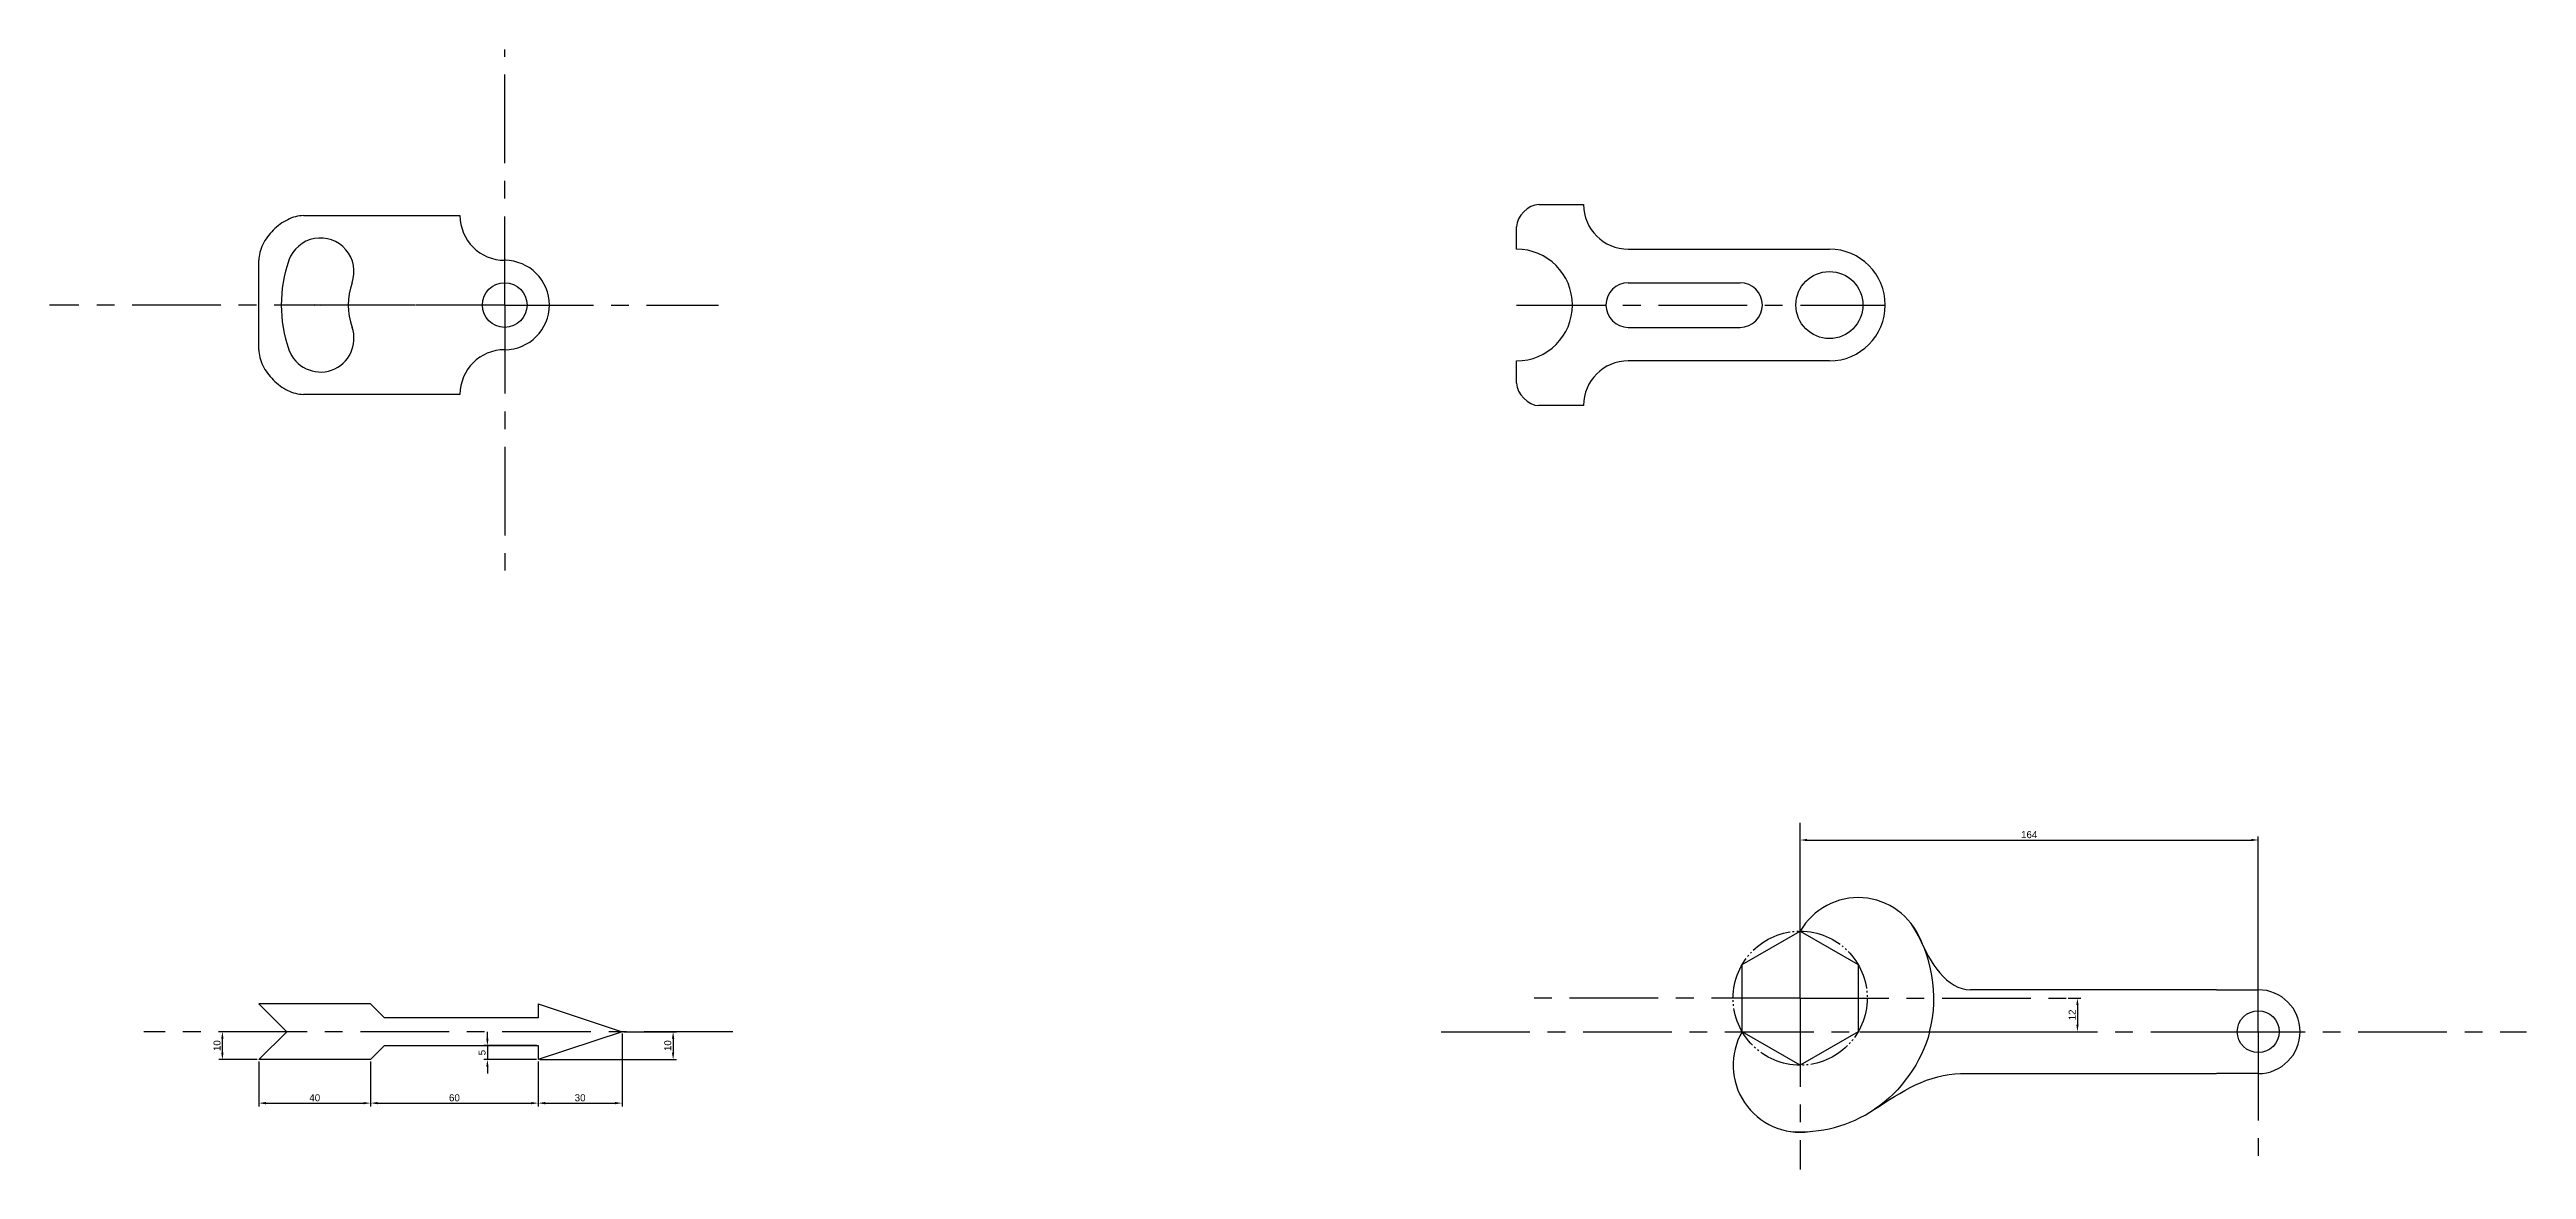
# Model space of a CAD drawing. Extents: x -55 to 832, y 4 to 405.
import ezdxf

# ---------------------------------------------------------------- set-up
doc = ezdxf.new("R2010")
doc.units = 0
doc.linetypes.add('CENTER', pattern=[50.8, 31.75, -6.35, 6.35, -6.35])
doc.linetypes.add('JIS_09_15', pattern=[18.9, 15, -0.9, 0.6, -0.9, 0.6, -0.9])
doc.layers.get('0').update_dxf_attribs({"linetype": 'CONTINUOUS'})
doc.layers.get('DEFPOINTS').update_dxf_attribs({"linetype": 'CONTINUOUS'})
doc.styles.get("Standard").update_dxf_attribs({"font": 'arial.ttf'})
doc.dimstyles.new('ISO-25', dxfattribs={"dimtxt": 2.5, "dimasz": 2.5, "dimexe": 1.25, "dimexo": 0.625, "dimtad": 1, "dimtxsty": 'STANDARD', "dimcen": 2.5, "dimazin": 3, "dimtfac": 1, "dimtmove": 0, "dimatfit": 3})

# ---------------------------------------------------------------- blocks, each defined once
blk = doc.blocks.new('*D3')
at = {"color": 0}
for p, q in [((20.27, 42.84), (20.27, 26.63)), ((60.27, 42.84), (60.27, 26.63)), ((22.77, 27.88), (57.77, 27.88))]:
    blk.add_line(p, q, dxfattribs=at)
for points in [[(22.77, 28.29), (22.77, 27.46), (20.27, 27.88)], [(57.77, 28.29), (57.77, 27.46), (60.27, 27.88)]]:
    blk.add_solid(points, dxfattribs=at)
at = {"layer": 'DEFPOINTS', "color": 0}
for p in [(20.27, 43.46), (60.27, 43.46), (60.27, 27.88)]:
    blk.add_point(p, dxfattribs=at)
at = {"color": 0, "insert": (40.27, 29.78), "char_height": 2.5, "attachment_point": 5}
blk.add_mtext('40', dxfattribs=at)
blk = doc.blocks.new('*D4')
at = {"color": 0}
for p, q in [((60.27, 42.84), (60.27, 26.63)), ((120.27, 42.84), (120.27, 26.63)), ((62.77, 27.88), (117.77, 27.88))]:
    blk.add_line(p, q, dxfattribs=at)
for points in [[(62.77, 28.29), (62.77, 27.46), (60.27, 27.88)], [(117.77, 28.29), (117.77, 27.46), (120.27, 27.88)]]:
    blk.add_solid(points, dxfattribs=at)
at = {"layer": 'DEFPOINTS', "color": 0}
for p in [(60.27, 43.46), (120.27, 43.46), (120.27, 27.88)]:
    blk.add_point(p, dxfattribs=at)
at = {"color": 0, "insert": (90.27, 29.78), "char_height": 2.5, "attachment_point": 5}
blk.add_mtext('60', dxfattribs=at)
blk = doc.blocks.new('*D5')
at = {"color": 0}
for p, q in [((150.27, 52.84), (150.27, 26.63)), ((120.27, 42.84), (120.27, 26.63)), ((122.77, 27.88), (147.77, 27.88))]:
    blk.add_line(p, q, dxfattribs=at)
for points in [[(122.77, 28.29), (122.77, 27.46), (120.27, 27.88)], [(147.77, 28.29), (147.77, 27.46), (150.27, 27.88)]]:
    blk.add_solid(points, dxfattribs=at)
at = {"layer": 'DEFPOINTS', "color": 0}
for p in [(150.27, 53.46), (120.27, 43.46), (150.27, 27.88)]:
    blk.add_point(p, dxfattribs=at)
at = {"color": 0, "insert": (135.27, 29.78), "char_height": 2.5, "attachment_point": 5}
blk.add_mtext('30', dxfattribs=at)
blk = doc.blocks.new('*D6')
at = {"color": 0}
for p, q in [((150.89, 53.46), (169.81, 53.46)), ((168.56, 50.96), (168.56, 45.96)), ((120.89, 43.46), (169.81, 43.46))]:
    blk.add_line(p, q, dxfattribs=at)
for points in [[(168.14, 50.96), (168.97, 50.96), (168.56, 53.46)], [(168.14, 45.96), (168.97, 45.96), (168.56, 43.46)]]:
    blk.add_solid(points, dxfattribs=at)
at = {"layer": 'DEFPOINTS', "color": 0}
for p in [(150.27, 53.46), (120.27, 43.46), (168.56, 43.46)]:
    blk.add_point(p, dxfattribs=at)
at = {"color": 0, "insert": (166.65, 48.46), "char_height": 2.5, "attachment_point": 5, "rotation": 90}
blk.add_mtext('10', dxfattribs=at)
blk = doc.blocks.new('*D8')
at = {"color": 0}
for p, q in [((102.07, 50.96), (102.07, 53.46)), ((119.64, 48.46), (100.82, 48.46)), ((102.07, 48.46), (102.07, 43.46)), ((119.64, 43.46), (100.82, 43.46)), ((102.07, 40.96), (102.07, 38.46))]:
    blk.add_line(p, q, dxfattribs=at)
for points in [[(101.65, 50.96), (102.49, 50.96), (102.07, 48.46)], [(101.65, 40.96), (102.49, 40.96), (102.07, 43.46)]]:
    blk.add_solid(points, dxfattribs=at)
at = {"layer": 'DEFPOINTS', "color": 0}
for p in [(120.27, 48.46), (102.07, 43.46), (120.27, 43.46)]:
    blk.add_point(p, dxfattribs=at)
at = {"color": 0, "insert": (100.17, 45.96), "char_height": 2.5, "attachment_point": 5, "rotation": 90}
blk.add_mtext('5', dxfattribs=at)
blk = doc.blocks.new('*D9')
at = {"color": 0}
for p, q in [((29.64, 53.46), (5.95, 53.46)), ((7.2, 45.96), (7.2, 50.96)), ((19.64, 43.46), (5.95, 43.46))]:
    blk.add_line(p, q, dxfattribs=at)
for points in [[(6.78, 50.96), (7.62, 50.96), (7.2, 53.46)], [(6.78, 45.96), (7.62, 45.96), (7.2, 43.46)]]:
    blk.add_solid(points, dxfattribs=at)
at = {"layer": 'DEFPOINTS', "color": 0}
for p in [(7.2, 53.46), (30.27, 53.46), (20.27, 43.46)]:
    blk.add_point(p, dxfattribs=at)
at = {"color": 0, "insert": (5.3, 48.46), "char_height": 2.5, "attachment_point": 5, "rotation": 90}
blk.add_mtext('10', dxfattribs=at)
blk = doc.blocks.new('*D10')
at = {"color": 0, "linetype": 'BYBLOCK'}
for p, q in [((572.02, 90.09), (572.02, 123.36)), ((574.52, 122.11), (733.52, 122.11)), ((736.02, 69.09), (736.02, 123.36))]:
    blk.add_line(p, q, dxfattribs=at)
for points in [[(574.52, 122.52), (574.52, 121.69), (572.02, 122.11)], [(733.52, 122.52), (733.52, 121.69), (736.02, 122.11)]]:
    blk.add_solid(points, dxfattribs=at)
at = {"layer": 'DEFPOINTS', "color": 0, "linetype": 'BYBLOCK'}
for p in [(736.02, 122.11), (572.02, 89.46), (736.02, 68.46)]:
    blk.add_point(p, dxfattribs=at)
at = {"color": 0, "linetype": 'BYBLOCK', "insert": (654.02, 124.01), "char_height": 2.5, "attachment_point": 5}
blk.add_mtext('164', dxfattribs=at)
blk = doc.blocks.new('*D11')
at = {"color": 0, "linetype": 'BYBLOCK'}
for p, q in [((667.93, 65.46), (672.53, 65.46)), ((671.28, 62.96), (671.28, 55.96)), ((593.43, 53.46), (672.53, 53.46))]:
    blk.add_line(p, q, dxfattribs=at)
for points in [[(670.87, 62.96), (671.7, 62.96), (671.28, 65.46)], [(670.87, 55.96), (671.7, 55.96), (671.28, 53.46)]]:
    blk.add_solid(points, dxfattribs=at)
at = {"layer": 'DEFPOINTS', "color": 0, "linetype": 'BYBLOCK'}
for p in [(667.31, 65.46), (592.81, 53.46), (671.28, 53.46)]:
    blk.add_point(p, dxfattribs=at)
at = {"color": 0, "linetype": 'BYBLOCK', "insert": (669.4, 59.46), "char_height": 2.5, "attachment_point": 5, "rotation": 90}
blk.add_mtext('12', dxfattribs=at)

msp = doc.modelspace()

# ---------------------------------------------------------------- linework, layer by layer
at = {"linetype": 'CENTER'}
for p, q in [((108.267, 313.706), (108.267, 405.204)), ((108.267, 313.706), (-54.67, 313.706)), ((108.267, 313.706), (76.267, 313.706)), ((108.267, 313.706), (108.267, 218.674)), ((108.267, 313.706), (184.762, 313.706)), ((470.497, 313.706), (602.497, 313.706)), ((572.024, 65.465), (572.024, 128.228)), ((736.024, 53.465), (736.024, 115.515)), ((572.024, 65.465), (471.934, 65.465)), ((572.024, 65.465), (667.308, 65.465)), ((572.024, 65.465), (572.024, 4.114)), ((189.956, 53.465), (-20.907, 53.465)), ((443.513, 53.465), (721.024, 53.465)), ((721.024, 53.465), (832.03, 53.465)), ((736.024, 53.465), (736.024, 7.153))]:
    msp.add_line(p, q, dxfattribs=at)
for p, q in [((478.497, 349.706), (494.497, 349.706)), ((470.497, 333.706), (470.497, 341.706)), ((510.497, 333.706), (550.497, 333.706)), ((550.497, 333.706), (582.497, 333.706)), ((510.497, 321.706), (550.497, 321.706)), ((76.267, 313.706), (38.32, 313.706)), ((76.267, 313.706), (42.326, 313.706)), ((510.497, 305.706), (550.497, 305.706)), ((470.497, 285.706), (470.497, 293.706)), ((550.497, 293.706), (510.497, 293.706)), ((582.497, 293.706), (550.497, 293.706)), ((494.497, 277.706), (478.497, 277.706)), ((551.239, 77.465), (572.024, 89.465)), ((572.024, 89.465), (592.809, 77.465)), ((551.239, 53.465), (551.239, 77.465)), ((592.809, 77.465), (592.809, 53.465)), ((56.267, 63.465), (20.267, 63.465)), ((20.267, 63.465), (30.267, 53.465)), ((60.267, 63.465), (56.267, 63.465)), ((65.267, 58.465), (60.267, 63.465)), ((120.267, 63.465), (120.267, 58.465)), ((120.267, 63.465), (150.267, 53.465)), ((721.024, 68.465), (633.057, 68.465)), ((721.024, 68.465), (736.024, 68.465)), ((30.267, 53.465), (20.267, 43.465)), ((120.267, 58.465), (65.267, 58.465)), ((150.267, 53.465), (120.267, 43.465)), ((572.024, 41.465), (551.239, 53.465)), ((592.809, 53.465), (572.024, 41.465)), ((60.267, 43.465), (65.267, 48.465)), ((65.267, 48.465), (120.267, 48.465)), ((120.267, 48.465), (120.267, 43.465)), ((60.267, 43.465), (20.267, 43.465)), ((629.458, 38.465), (721.024, 38.465)), ((736.024, 38.465), (721.024, 38.465))]:
    msp.add_line(p, q)
at = {"linetype": 'BYBLOCK'}
for p, q in [((36.267, 345.706), (92.267, 345.706)), ((20.267, 297.706), (20.267, 329.706)), ((92.267, 281.706), (36.267, 281.706))]:
    msp.add_line(p, q, dxfattribs=at)
msp.add_circle((108.267, 313.706), 8, dxfattribs=at)
for centre, radius in [((582.497, 313.706), 12), ((736.024, 53.465), 7.5)]:
    msp.add_circle(centre, radius)
at = {"linetype": 'JIS_09_15'}
msp.add_circle((572.024, 65.465), 24, dxfattribs=at)
for centre, radius, start, end in [((510.497, 349.706), 16, 180, 270), ((42.326, 325.706), 12, 340.528779, 160.528779), ((76.267, 313.706), 48, 160.528779, 199.471221), ((76.267, 313.706), 36, 26.38433, 27.266044), ((470.497, 313.706), 20, 270, 90), ((582.497, 313.706), 20, 270, 90), ((76.267, 313.706), 24, 160.528779, 199.471221), ((510.497, 313.706), 8, 90, 270), ((550.497, 313.706), 8, 270, 90), ((76.267, 313.706), 36, 179.716916, 180.283084), ((42.326, 325.706), 12, 260.122848, 270.002171), ((42.326, 301.706), 12, 89.997829, 99.877152), ((42.326, 301.706), 12, 199.471221, 19.471221), ((76.267, 313.706), 36, 332.733956, 333.61567), ((510.497, 277.706), 16, 90, 180), ((592.809, 77.465), 24, 22.024313, 150), ((572.024, 65.465), 47.884, 345.48658, 33.987844), ((736.024, 53.465), 15, 270, 90), ((572.024, 41.465), 24, 150, 277.975687), ((572.024, 65.465), 47.884, 266.012156, 303.775253)]:
    msp.add_arc(centre, radius, start, end)
at = {"linetype": 'BYBLOCK'}
for centre, start, end in [((108.267, 345.706), 180, 270), ((108.267, 313.706), 270, 90), ((108.267, 281.706), 90, 180)]:
    msp.add_arc(centre, 16, start, end, dxfattribs=at)
for points in [[(478.497, 349.706), (474.726, 349.706), (470.497, 345.478), (470.497, 341.706)], [(470.497, 285.706), (470.497, 281.935), (474.726, 277.706), (478.497, 277.706)], [(615.057, 86.465), (618.239, 78.599), (624.572, 68.465), (633.057, 68.465)], [(618.38, 53.465), (615.532, 42.463), (608.091, 31.981), (598.644, 25.663)], [(598.644, 25.663), (607.89, 31.846), (618.336, 38.465), (629.458, 38.465)]]:
    msp.add_open_spline(points, degree=3)
at = {"linetype": 'CENTER'}
for points in [[(36.267, 345.706), (28.725, 345.706), (20.267, 337.249), (20.267, 329.706)], [(20.267, 297.706), (20.267, 290.164), (28.725, 281.706), (36.267, 281.706)]]:
    msp.add_open_spline(points, degree=3, dxfattribs=at)

# ---------------------------------------------------------------- dimensions: what is measured, and where the dimension line sits
at = {"linetype": 'BYBLOCK'}
dim = msp.add_linear_dim(base=(736.024, 122.105), p1=(572.024, 89.465), p2=(736.024, 68.465), dimstyle='ISO-25', dxfattribs=at)
dim.commit()
dim.dimension.update_dxf_attribs({"geometry": '*D10', "text_midpoint": (654.024, 124.007)})
dim = msp.add_linear_dim(base=(671.282, 53.465), p1=(667.308, 65.465), p2=(592.809, 53.465), angle=90, dimstyle='ISO-25', dxfattribs=at)
dim.commit()
dim.dimension.update_dxf_attribs({"geometry": '*D11', "text_midpoint": (669.402, 59.465)})
for base, p1, p2, picture, middle in [((7.201, 53.465), (20.267, 43.465), (30.267, 53.465), '*D9', (5.3, 48.465)), ((102.07, 43.465), (120.267, 48.465), (120.267, 43.465), '*D8', (100.174, 45.965)), ((168.556, 43.465), (150.267, 53.465), (120.267, 43.465), '*D6', (166.655, 48.465))]:
    dim = msp.add_linear_dim(base=base, p1=p1, p2=p2, angle=90, dimstyle='ISO-25')
    dim.commit()
    dim.dimension.update_dxf_attribs({"geometry": picture, "text_midpoint": middle})
for base, p1, p2, picture, middle in [((150.267, 27.877), (120.267, 43.465), (150.267, 53.465), '*D5', (135.267, 29.779)), ((60.267, 27.877), (20.267, 43.465), (60.267, 43.465), '*D3', (40.267, 29.778)), ((120.267, 27.877), (60.267, 43.465), (120.267, 43.465), '*D4', (90.267, 29.778))]:
    dim = msp.add_linear_dim(base=base, p1=p1, p2=p2, dimstyle='ISO-25')
    dim.commit()
    dim.dimension.update_dxf_attribs({"geometry": picture, "text_midpoint": middle})

doc.saveas('drawing.dxf')
